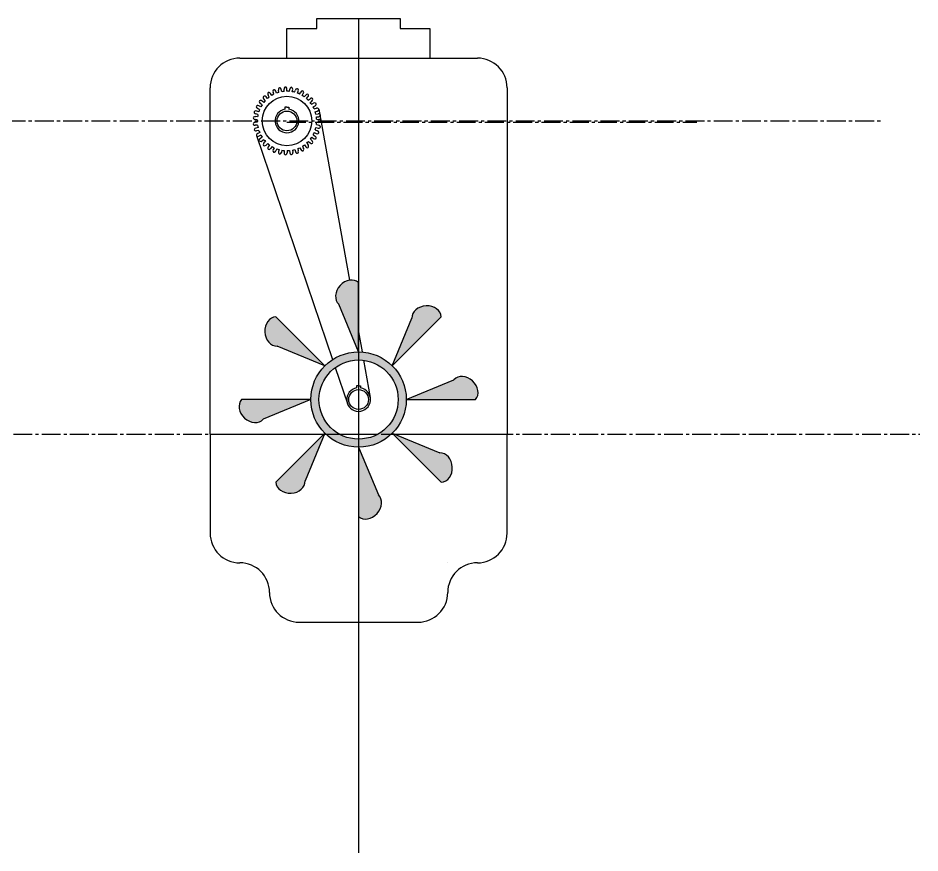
# Model space of a CAD drawing. Header units: millimetres. Extents: x 6030 to 8489, y 1264 to 2245.
# Drawn here: x 7577 to 8489, y 1341 to 2184 of the extents above; entities that cross this region are included whole.
import ezdxf

# ---------------------------------------------------------------- set-up
doc = ezdxf.new("R2010")
doc.units = ezdxf.units.MM
doc.linetypes.add('CENTER2', pattern=[28.575, 19.05, -3.175, 3.175, -3.175])
doc.layers.add('Layer1', color=173, linetype='Continuous')

# ---------------------------------------------------------------- blocks, each defined once
blk = doc.blocks.new('*U3')
at = {"layer": 'Layer1', "color": 42, "true_color": 0xbd8d0a}
for q in [(11.63, 33.7), (-8.32, 11.77)]:
    blk.add_line((11.63, -36.3), q, dxfattribs=at)
blk.add_ellipse((1.65, 22.74), major_axis=(-9.97, -10.97), ratio=0.799064, start_param=3.141593, end_param=6.283185, dxfattribs=at)
blk = doc.blocks.new('*U4')
at = {"layer": 'Layer1', "color": 0, "linetype": 'ByBlock', "lineweight": -2, "transparency": 16777216}
blk.add_blockref('*U3', (8511.88, 1883.13), dxfattribs=at)
for p, rotation in [((8575.01, 1866.61), 315), ((8455.55, 1850.17), 45), ((8607.97, 1810.29), 270), ((8439.03, 1787.04), 90), ((8591.45, 1747.15), 225), ((8471.99, 1730.71), 135), ((8535.13, 1714.19), 180)]:
    blk.add_blockref('*U3', p, dxfattribs=dict(at, rotation=rotation))
blk = doc.blocks.new('*U5')
at = {"layer": 'Layer1', "color": 30, "true_color": 0xf8991e}
for p, q in [((-1.5, -2.2), (-1.5, 0.13)), ((1.5, -2.05), (1.5, 0.13))]:
    blk.add_line(p, q, dxfattribs=at)
blk.add_ellipse((0, 0.13), major_axis=(0, -2.07), ratio=0.723991, start_param=1.570796, end_param=4.712389, dxfattribs=at)
blk = doc.blocks.new('*U6')
at = {"layer": 'Layer1', "color": 0, "linetype": 'ByBlock', "lineweight": -2, "transparency": 16777216}
for p, rotation in [((8443.96, 2111.43), 10.28571428571428), ((8455.41, 2111.97), 349.7142857142858), ((8428.94, 2103.31), 41.14285714285717), ((8433.43, 2106.91), 30.85714285714287), ((8438.49, 2109.64), 20.57142857142855), ((8461.02, 2110.7), 339.4285714285715), ((8466.31, 2108.45), 329.1428571428572), ((8471.12, 2105.29), 318.8571428571429), ((8422.22, 2094.03), 61.71428571428574), ((8425.16, 2098.97), 51.42857142857144), ((8475.28, 2101.32), 308.5714285714287), ((8478.67, 2096.67), 298.2857142857144), ((8420.21, 2088.64), 72.00000000000003), ((8481.18, 2091.49), 288.0000000000001), ((8482.72, 2085.95), 277.7142857142858), ((8419.19, 2082.98), 82.2857142857143), ((8419.21, 2077.23), 92.5714285714286), ((8483.25, 2080.22), 267.4285714285715), ((8420.24, 2071.57), 102.8571428571429), ((8422.28, 2066.19), 113.1428571428572), ((8481.22, 2068.94), 246.8571428571429), ((8482.74, 2074.49), 257.1428571428572), ((8425.23, 2061.25), 123.4285714285714), ((8429.03, 2056.93), 133.7142857142858), ((8475.36, 2059.1), 226.2857142857143), ((8478.73, 2063.76), 236.5714285714286), ((8433.53, 2053.35), 144.0000000000001), ((8438.6, 2050.63), 154.2857142857143), ((8444.08, 2048.87), 164.5714285714286), ((8449.78, 2048.11), 174.8571428571429), ((8455.53, 2048.37), 185.1428571428572), ((8461.13, 2049.66), 195.4285714285714), ((8466.42, 2051.94), 205.7142857142858), ((8471.21, 2055.11), 216)]:
    blk.add_blockref('*U5', p, dxfattribs=dict(at, rotation=rotation))
blk.add_blockref('*U5', (8449.66, 2112.21), dxfattribs=at)

msp = doc.modelspace()

# ---------------------------------------------------------------- hatches: boundary and pattern name
at = {"layer": 'Layer1', "true_color": 0xf8991e}
h = msp.add_hatch(color=30, dxfattribs=at)
h.dxf.hatch_style = 1
edge = h.paths.add_edge_path()
edge.add_ellipse((7838.56, 1867.419), major_axis=(-0.702, 14.808), ratio=0.7990642, start_angle=0, end_angle=180)
edge.add_line((7839.262, 1852.611), (7887.355, 1832.729))
edge.add_line((7887.355, 1832.729), (7837.858, 1882.226))
edge = h.paths.add_edge_path()
edge.add_line((7873.245, 1798.663), (7803.245, 1798.663))
edge.add_ellipse((7814.212, 1788.689), major_axis=(-10.967, 9.974), ratio=0.7990642, start_angle=0, end_angle=180)
edge.add_line((7825.179, 1778.714), (7873.245, 1798.663))
edge = h.paths.add_edge_path()
edge.add_ellipse((7911.447, 1905.872), major_axis=(9.974, 10.967), ratio=0.7990642, start_angle=0, end_angle=45.967684)
edge.add_ellipse((7911.447, 1905.872), major_axis=(9.974, 10.967), ratio=0.7990642, start_angle=45.967684, end_angle=180)
edge.add_line((7901.473, 1894.905), (7921.421, 1846.839))
edge.add_line((7921.421, 1846.839), (7921.421, 1916.839))
edge = h.paths.add_edge_path()
edge.add_ellipse((7990.178, 1881.524), major_axis=(14.808, 0.702), ratio=0.7990642, start_angle=0, end_angle=180)
edge.add_line((7975.37, 1880.822), (7955.488, 1832.729))
edge.add_line((7955.488, 1832.729), (8004.985, 1882.226))
edge = h.paths.add_edge_path()
edge.add_ellipse((8028.631, 1808.637), major_axis=(-10.967, 9.974), ratio=0.7990642, start_angle=180, end_angle=360)
edge.add_line((8017.664, 1818.611), (7969.598, 1798.663))
edge.add_line((7969.598, 1798.663), (8039.598, 1798.663))
edge = h.paths.add_edge_path()
edge.add_ellipse((8004.283, 1729.907), major_axis=(-0.702, 14.808), ratio=0.7990642, start_angle=180, end_angle=360)
edge.add_line((8003.581, 1744.714), (7957.746, 1763.663))
edge.add_line((7957.746, 1763.663), (7956.421, 1763.663))
edge.add_line((7956.421, 1763.663), (8004.985, 1715.099))
edge = h.paths.add_edge_path()
edge.add_line((7921.421, 1750.486), (7921.421, 1680.486))
edge.add_ellipse((7931.396, 1691.453), major_axis=(9.974, 10.967), ratio=0.7990642, start_angle=180, end_angle=360)
edge.add_line((7941.37, 1702.42), (7921.421, 1750.486))
h.paths.add_polyline_path([(7881.421, 1798.663, -0.4142136), (7921.421, 1838.663), (7921.421, 1846.839, 0.4142136), (7873.245, 1798.663, 0.2061479), (7888.315, 1763.663), (7902.057, 1763.663, -0.2728421)])
h.paths.add_polyline_path([(7902.057, 1763.663), (7888.315, 1763.663, 0.1916968), (7921.421, 1750.486), (7921.421, 1758.663, -0.1270167)])
h.paths.add_polyline_path([(7954.528, 1763.663), (7940.786, 1763.663, -0.1270167), (7921.421, 1758.663), (7921.421, 1750.486, 0.1916968)])
h.paths.add_polyline_path([(7921.421, 1846.839), (7921.421, 1838.663, -0.4142136), (7961.421, 1798.663, -0.2728421), (7940.786, 1763.663), (7954.528, 1763.663, 0.2061479), (7969.598, 1798.663, 0.4142136)])
edge = h.paths.add_edge_path()
edge.add_line((7886.969, 1763.663), (7886.421, 1763.663))
edge.add_line((7886.421, 1763.663), (7837.858, 1715.099))
edge.add_ellipse((7852.665, 1715.801), major_axis=(14.808, 0.702), ratio=0.7990642, start_angle=180, end_angle=360)
edge.add_line((7867.473, 1716.503), (7886.969, 1763.663))

# ---------------------------------------------------------------- linework, layer by layer
at = {"linetype": 'CENTER2'}
for p, q in [((6029.665, 1763.663), (8488.502, 1763.663)), ((7886.969, 1763.663), (7888.315, 1763.663)), ((7902.057, 1763.663), (7940.786, 1763.663)), ((7954.528, 1763.663), (7956.421, 1763.663))]:
    msp.add_line(p, q, dxfattribs=at)
at = {"layer": 'Layer1', "color": 30, "true_color": 0xf8991e}
for p, q in [((7879.078, 2173.663), (7879.078, 2183.663)), ((7879.078, 2183.663), (7923.478, 2183.663)), ((7921.421, 2184.144), (7921.421, 1340.507)), ((7923.478, 2183.663), (7963.478, 2183.663)), ((7963.478, 2183.663), (7963.478, 2173.663)), ((7849.078, 2143.663), (7849.078, 2173.663)), ((7849.078, 2173.663), (7879.078, 2173.663)), ((7963.478, 2173.663), (7993.478, 2173.663)), ((7993.478, 2173.663), (7993.478, 2143.663)), ((7801.421, 2143.663), (8041.421, 2143.663)), ((7771.421, 1763.663), (7771.421, 2113.663)), ((8071.421, 2113.663), (8071.421, 1763.663)), ((7849.078, 2094.163), (7847.078, 2094.163)), ((7847.078, 2094.163), (7847.078, 2091.995)), ((7849.078, 2094.163), (7851.078, 2094.163)), ((7851.078, 2094.163), (7851.078, 2091.995)), ((7881.192, 2092.174), (7912.08, 1919.225)), ((7849.078, 2080.163), (7849.078, 2080.163)), ((7818.169, 2065.32), (7895.052, 1838.982)), ((7921.421, 1866.917), (7925.031, 1846.704)), ((7926.526, 1838.336), (7933.235, 1800.772)), ((7897.786, 1830.933), (7910.059, 1794.803)), ((7921.421, 1812.663), (7919.421, 1812.663)), ((7919.421, 1812.663), (7919.421, 1810.495)), ((7921.421, 1812.663), (7923.421, 1812.663)), ((7923.421, 1812.663), (7923.421, 1810.495)), ((7771.421, 1763.663), (7771.421, 1663.663)), ((7771.421, 1763.663), (7886.421, 1763.663)), ((7886.969, 1763.663), (7888.315, 1763.663)), ((7902.057, 1763.663), (7921.421, 1763.663)), ((7921.421, 1763.663), (7940.786, 1763.663)), ((7954.528, 1763.663), (7956.421, 1763.663)), ((7957.746, 1763.663), (8071.421, 1763.663)), ((8071.421, 1663.663), (8071.421, 1763.663)), ((7801.421, 1633.663), (7801.421, 1633.663)), ((8011.421, 1633.663), (8011.421, 1633.663)), ((8041.421, 1633.663), (8041.421, 1633.663)), ((7831.421, 1603.663), (7831.421, 1603.641)), ((8011.421, 1603.641), (8011.421, 1603.663)), ((7861.421, 1573.641), (7981.421, 1573.641))]:
    msp.add_line(p, q, dxfattribs=at)
at = {"layer": 'Layer1', "color": 30, "linetype": 'CENTER2', "true_color": 0xf8991e}
for p, q in [((6708.589, 2080.163), (8451.158, 2080.163)), ((7849.078, 2078.825), (8262.973, 2078.825))]:
    msp.add_line(p, q, dxfattribs=at)
at = {"layer": 'Layer1', "color": 30, "true_color": 0xf8991e}
for centre, radius in [((7849.078, 2080.163), 25), ((7849.078, 2080.163), 10), ((7921.421, 1798.663), 48.177), ((7921.421, 1798.663), 40), ((7921.421, 1798.663), 10)]:
    msp.add_circle(centre, radius, dxfattribs=at)
for centre, radius, start, end in [((7801.421, 2113.663), 30, 90, 180), ((8041.421, 2113.663), 30, 360, 90), ((7849.078, 2080.163), 30, 116.310599, 120.857143), ((7849.078, 2080.163), 30, 106.024885, 110.571429), ((7849.078, 2080.163), 30, 95.73917, 100.285714), ((7849.078, 2080.163), 30, 85.453456, 90), ((7849.078, 2080.163), 30, 75.167742, 79.714286), ((7849.078, 2080.163), 30, 64.882028, 69.428571), ((7849.078, 2080.163), 30, 54.596313, 59.142857), ((7849.078, 2080.163), 30, 147.167742, 151.714286), ((7849.078, 2080.163), 30, 136.882028, 141.428571), ((7849.078, 2080.163), 30, 126.596313, 131.142857), ((7849.078, 2080.163), 30, 44.310599, 48.857143), ((7849.078, 2080.163), 30, 34.024885, 38.571429), ((7849.078, 2080.163), 30, 167.73917, 172.285714), ((7849.078, 2080.163), 30, 157.453456, 162), ((7849.078, 2080.163), 12, 99.594068, 80.405932), ((7849.078, 2080.163), 30, 23.73917, 28.285714), ((7849.078, 2080.163), 30, 13.453456, 18), ((7849.078, 2080.163), 30, 178.024885, 182.571429), ((7849.078, 2080.163), 30, 3.167742, 7.714286), ((7849.078, 2080.163), 30, 352.882028, 357.428571), ((7849.078, 2080.163), 30, 188.310599, 192.857143), ((7849.078, 2080.163), 30, 198.596313, 203.142857), ((7849.078, 2080.163), 30, 332.310599, 336.857143), ((7849.078, 2080.163), 30, 342.596313, 347.142857), ((7849.078, 2080.163), 30, 208.882028, 213.428571), ((7849.078, 2080.163), 30, 219.167742, 223.714286), ((7849.078, 2080.163), 30, 311.73917, 316.285714), ((7849.078, 2080.163), 30, 322.024885, 326.571429), ((7849.078, 2080.163), 30, 229.453456, 234), ((7849.078, 2080.163), 30, 239.73917, 244.285714), ((7849.078, 2080.163), 30, 250.024885, 254.571429), ((7849.078, 2080.163), 30, 260.310599, 264.857143), ((7849.078, 2080.163), 30, 270.596313, 275.142857), ((7849.078, 2080.163), 30, 280.882028, 285.428571), ((7849.078, 2080.163), 30, 291.167742, 295.714286), ((7849.078, 2080.163), 30, 301.453456, 306), ((7921.421, 1798.663), 12, 99.594068, 80.405932), ((7801.421, 1663.663), 30, 180, 270), ((8041.421, 1663.663), 30, 270, 0), ((7801.421, 1603.663), 30, 0, 90), ((8041.421, 1603.663), 30, 90, 180), ((7861.421, 1603.641), 30, 180, 270), ((7981.421, 1603.641), 30, 270, 0)]:
    msp.add_arc(centre, radius, start, end, dxfattribs=at)

# ---------------------------------------------------------------- block references
msp.add_blockref('*U6', (-602.081, 0), dxfattribs=at)
at = {"layer": 'Layer1', "color": 30, "linetype": 'CENTER2', "true_color": 0xf8991e}
msp.add_blockref('*U4', (-602.081, 0), dxfattribs=at)

doc.saveas('drawing.dxf')
